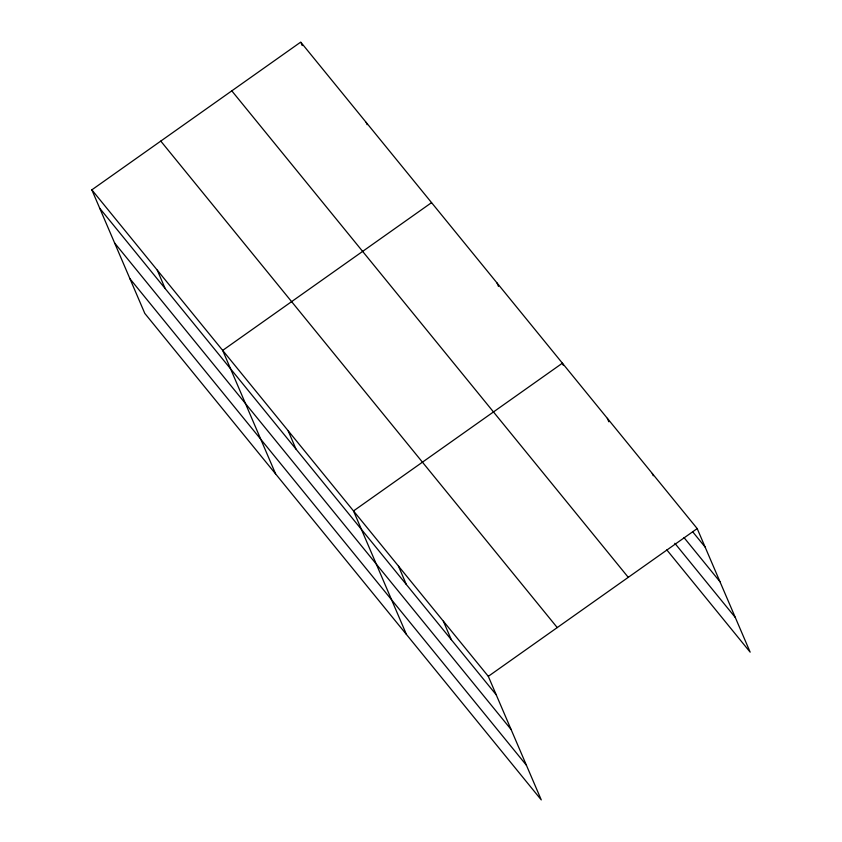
<?xml version="1.0" encoding="UTF-8"?>
<svg xmlns="http://www.w3.org/2000/svg" width="842" height="842" viewBox="0 0 842 842"><rect width="100%" height="100%" fill="white"/><g stroke="black" fill="none" stroke-linecap="round" stroke-linejoin="round"><path stroke-width="1.26" d="M91.841 189.85L488.307 676.337L541.269 799.9L144.803 313.413L91.841 189.85L300.731 42.1L697.197 528.587L750.159 652.15L666.822 549.9M431.567 202.638L222.677 350.398L275.639 473.951M488.307 676.337L697.197 528.587M692.85 531.997L705.101 547.037M684.03 537.617L719.973 581.717M674.831 543.279L735.287 617.46M231.803 90.862L628.269 577.349M160.78 141.098L557.246 627.585M99.756 208.3L496.212 694.787M114.617 242.991L511.083 729.477M129.931 278.723L526.397 765.21M652.266 473.457L653.255 475.762M607.335 418.316L608.819 421.779M563.393 365.491L562.403 363.186L353.514 510.936L406.465 634.5M496.98 282.912L498.464 286.375M366.154 122.374L367.133 124.679M301.226 43.258L302.215 45.563M443.376 621.207L451.28 639.657M398.445 566.066L406.349 584.516M288.09 430.662L296.005 449.112M157.265 270.124L165.169 288.574"/></g></svg>
